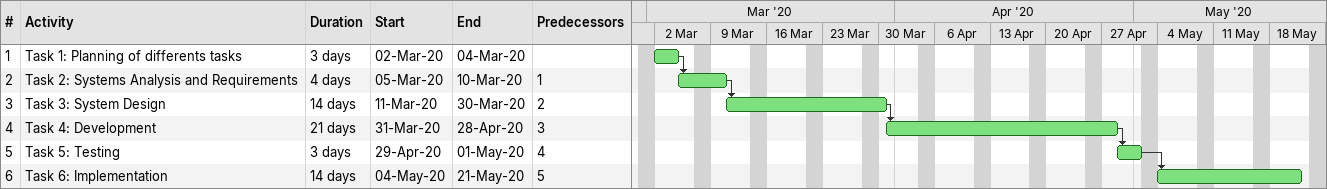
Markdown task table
| ID | Task | Duration | Start | Finish | Predecessors |
|---|---|---|---|---|---|
| 1 | Task 1: Planning of differents tasks | 3d | 2020-03-02 | 2020-03-04 |  |
| 2 | Task 2: Systems Analysis and Requirements | 4d | 2020-03-05 | 2020-03-10 | 1 |
| 3 | Task 3: System Design | 14d | 2020-03-11 | 2020-03-30 | 2 |
| 4 | Task 4: Development | 21d | 2020-03-31 | 2020-04-28 | 3 |
| 5 | Task 5: Testing | 3d | 2020-04-29 | 2020-05-01 | 4 |
| 6 | Task 6: Implementation | 14d | 2020-05-04 | 2020-05-21 | 5 |
